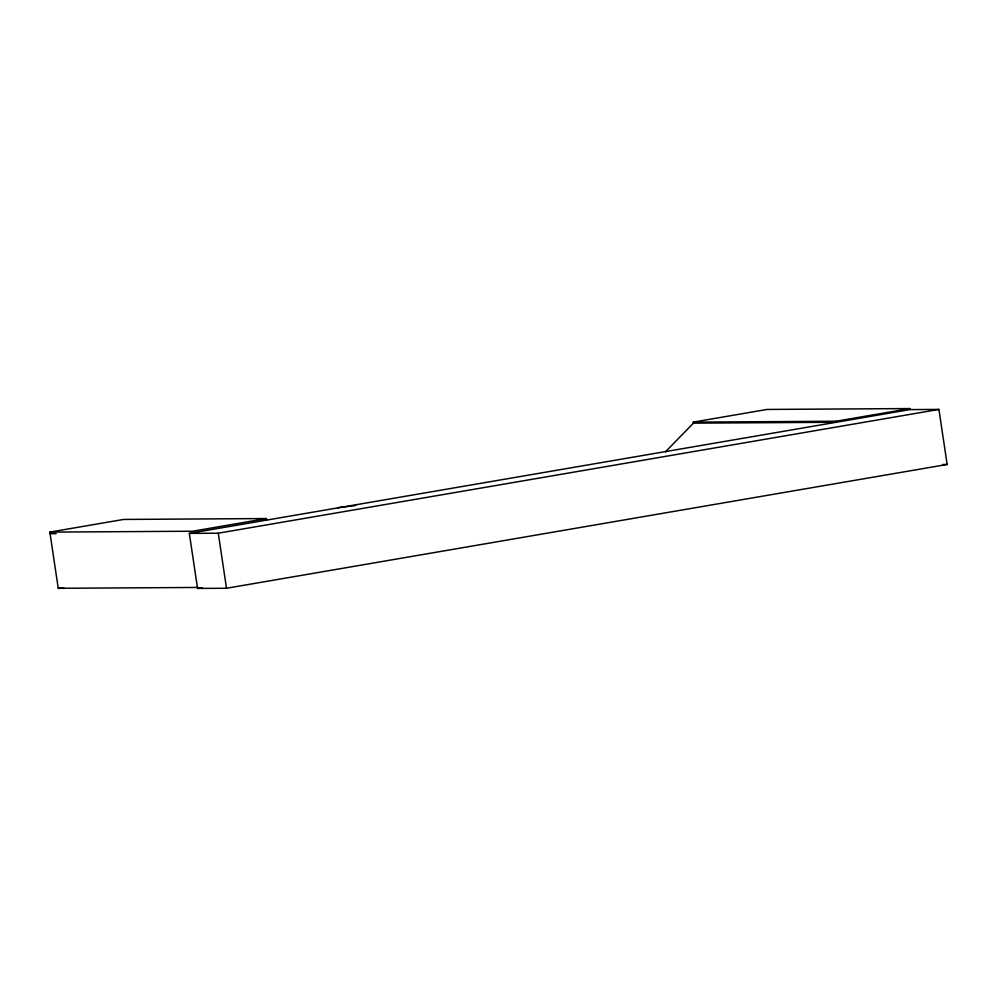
<?xml version="1.0" encoding="UTF-8"?>
<svg xmlns="http://www.w3.org/2000/svg" width="997" height="997" viewBox="0 0 997 997"><rect width="100%" height="100%" fill="white"/><g stroke="black" fill="none" stroke-linecap="round" stroke-linejoin="round"><path stroke-width="1.5" d="M665.473 451.815L693.438 423.152L836.209 422.267L836.059 421.233L693.289 422.117L693.438 423.152M64.356 588.28L58.25 588.305L49.85 532.111L123.616 519.437L266.386 518.552L266.623 520.16L261.65 520.197M693.289 422.117L767.054 409.443L909.825 408.571L909.974 409.593L938.925 409.418L947.15 464.465L226.506 588.255L197.556 588.429L189.33 533.383L909.974 409.593M266.386 518.552L192.62 531.227L49.85 532.111M836.059 421.233L909.825 408.571M189.33 533.383L218.268 533.208L938.925 409.418M61.291 587.781L58.25 588.305L197.917 587.445M197.556 588.429L202.154 587.644M337.634 507.747L355.655 505.504M942.576 464.502L947.15 464.465M50.087 533.707L56.193 533.694M218.268 533.208L226.506 588.255"/></g></svg>
